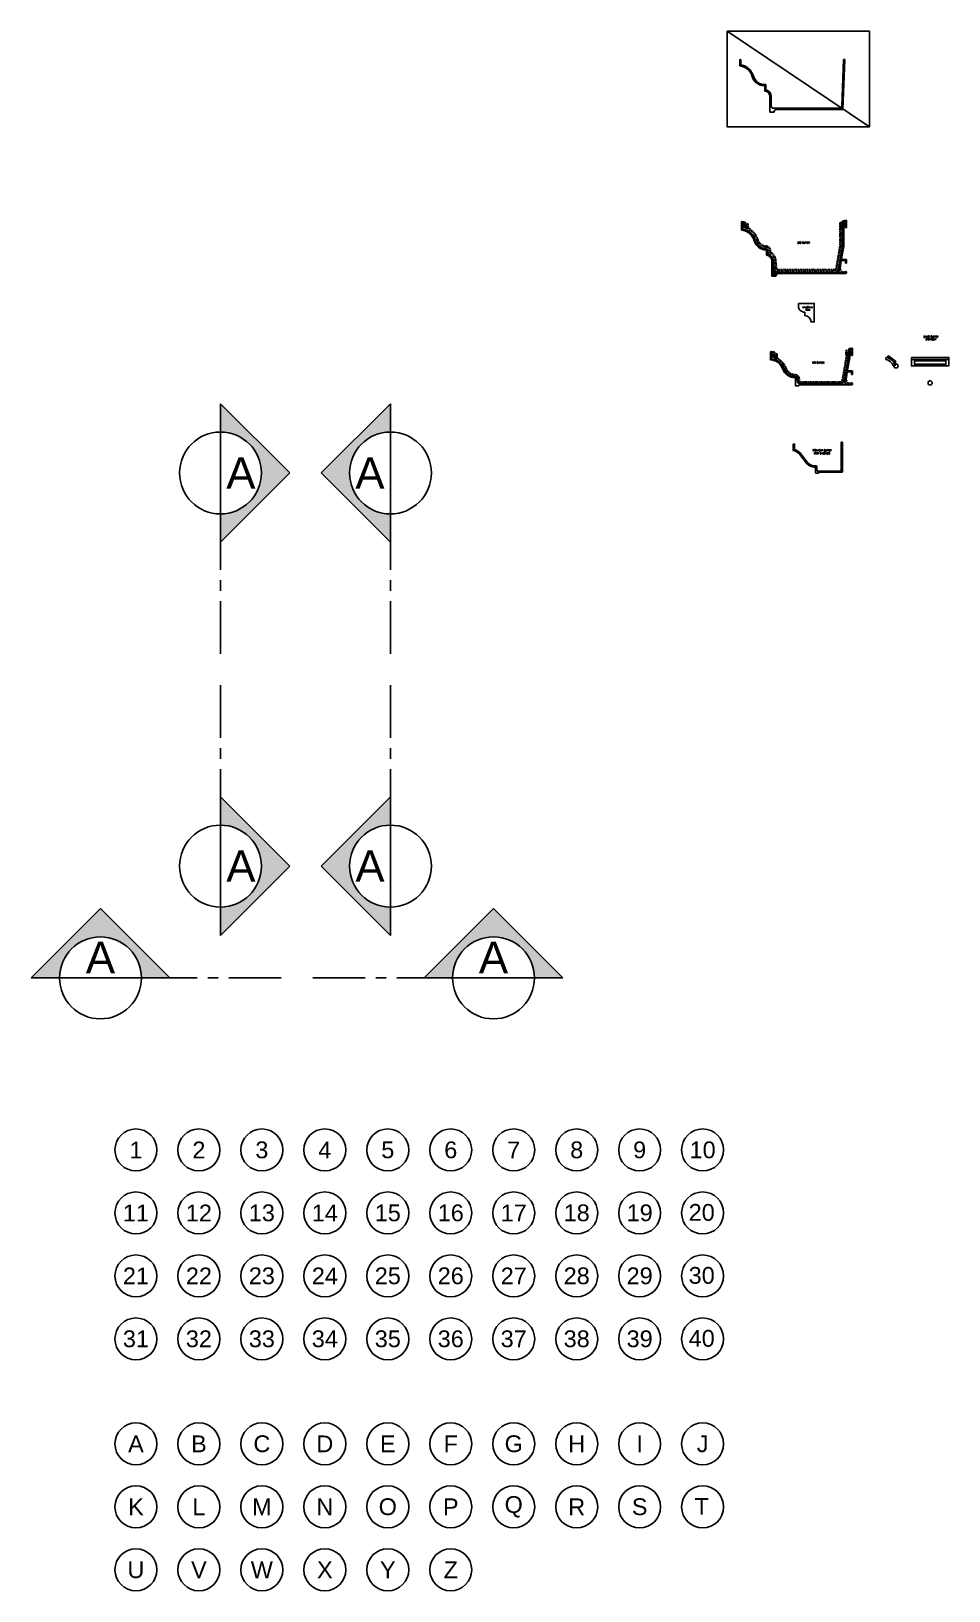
# Model space of a CAD drawing. Header units: millimetres. Extents: x 0 to 23312, y -3206 to 11448.
# Drawn here: x 3124 to 5310, y -588 to 3127 of the extents above; entities that cross this region are included whole.
import ezdxf

# ---------------------------------------------------------------- set-up
doc = ezdxf.new("R2010")
doc.units = ezdxf.units.MM
doc.header["$LTSCALE"] = 10
doc.linetypes.add('CENTER', pattern=[2, 1.25, -0.25, 0.25, -0.25])
doc.linetypes.add('HIDDEN', pattern=[0.375, 0.25, -0.125])
for name, color, linetype in [('31 - Elevation Column', 7, 'Continuous'), ('40 - Detail Outline', 142, 'Continuous'), ('41 - Detail', 7, 'Continuous'), ('42 - Detail Hatch', 251, 'Continuous'), ('50 - Glass', 254, 'Continuous')]:
    doc.layers.add(name, color=color, linetype=linetype)
doc.layers.add('MView', color=7, linetype='Continuous', plot=False)
doc.styles.add('1-2', font='romans.shx', dxfattribs={"width": 0.8, "height": 4})
doc.styles.add('1-20', font='romans.shx', dxfattribs={"width": 0.8, "height": 40})
doc.styles.get("Standard").update_dxf_attribs({"font": 'arial.ttf'})

msp = doc.modelspace()

# ---------------------------------------------------------------- hatches: boundary and pattern name
at = {"ltscale": 10}
h = msp.add_hatch(dxfattribs=at)
h.set_pattern_fill('ANSI31', color=251, scale=0.5)
h.set_pattern_definition([(45, (-32560.6781, -14446.1762), (-1.122532015, 1.122532015), [])])
edge = h.paths.add_edge_path()
edge.add_line((5064.768, 2676.815), (5057.258, 2675.229))
edge.add_arc((5057.465, 2674.25), 1, 101.92635, 180)
edge.add_line((5056.465, 2674.25), (5056.465, 2673.123))
edge.add_arc((5056.965, 2673.123), 0.5, 180, 281.910255)
edge.add_line((5057.068, 2672.634), (5062.362, 2673.752))
edge.add_arc((5062.465, 2673.262), 0.5, 0, 101.92635, ccw=False)
edge.add_line((5062.965, 2673.262), (5062.965, 2669.37))
edge.add_arc((5062.465, 2669.37), 0.5, -90, 0, ccw=False)
edge.add_line((5062.465, 2668.87), (5056.965, 2668.87))
edge.add_arc((5056.965, 2668.37), 0.5, 90, 180)
edge.add_line((5056.465, 2668.37), (5056.465, 2616.238))
edge.add_arc((5051.465, 2616.238), 5, 350.310347, 360, ccw=False)
edge.add_line((5056.394, 2615.396), (5047.416, 2562.817))
edge.add_arc((5035.587, 2564.837), 12, 270, 350.310347, ccw=False)
edge.add_line((5035.587, 2552.837), (4904.495, 2552.837))
edge.add_arc((4904.495, 2564.837), 12, 185, 270, ccw=False)
edge.add_line((4892.54, 2563.791), (4890.915, 2582.365))
edge.add_arc((4875.474, 2581.014), 15.5, 4.999996, 67.030324)
edge.add_arc((4883.474, 2599.889), 5, 179.999994, 247.030325, ccw=False)
edge.add_line((4878.474, 2599.889), (4878.474, 2605.03))
edge.add_arc((4874.474, 2605.03), 4, 0, 88.209215)
edge.add_arc((4875.474, 2637.014), 28, 196.079442, 268.209215, ccw=False)
edge.add_arc((4812.056, 2618.734), 38, 16.079442, 79.035264)
edge.add_arc((4819.474, 2657.023), 1, 180, 259.035264, ccw=False)
edge.add_line((4818.474, 2657.023), (4818.474, 2662.474))
edge.add_arc((4819.474, 2662.474), 1, 90, 180, ccw=False)
edge.add_line((4819.474, 2663.474), (4821.47, 2663.474))
edge.add_arc((4821.47, 2662.474), 1, 0, 90, ccw=False)
edge.add_line((4822.47, 2662.474), (4822.47, 2660.484))
edge.add_arc((4823.47, 2660.484), 1, 180, 270)
edge.add_line((4823.47, 2659.484), (4823.97, 2659.484))
edge.add_arc((4823.97, 2660.484), 1, 270, 360)
edge.add_line((4824.97, 2660.484), (4824.97, 2665.474))
edge.add_arc((4824.47, 2665.474), 0.5, 0, 90)
edge.add_line((4824.47, 2665.974), (4818.974, 2665.974))
edge.add_arc((4818.974, 2666.474), 0.5, 180, 270, ccw=False)
edge.add_line((4818.474, 2666.474), (4818.474, 2670.37))
edge.add_arc((4818.974, 2670.37), 0.5, 78.067434, 180, ccw=False)
edge.add_line((4819.078, 2670.859), (4824.366, 2669.741))
edge.add_arc((4824.47, 2670.23), 0.5, 258.067434, 360)
edge.add_line((4824.97, 2670.23), (4824.97, 2671.358))
edge.add_arc((4823.97, 2671.358), 1, 360, 438.067434)
edge.add_line((4824.177, 2672.337), (4817.181, 2673.815))
edge.add_arc((4816.974, 2672.837), 1, 78.067434, 180)
edge.add_line((4815.974, 2672.837), (4815.974, 2653.958))
edge.add_arc((4816.474, 2653.958), 0.5, 180, 262.850985)
edge.add_arc((4812.056, 2618.734), 35, 16.079442, 82.850985, ccw=False)
edge.add_arc((4875.474, 2637.014), 31, 196.079442, 268.209215)
edge.add_arc((4874.474, 2605.03), 1, 0, 88.209215, ccw=False)
edge.add_line((4875.474, 2605.03), (4875.474, 2594.477))
edge.add_arc((4876.474, 2594.477), 1, 180, 265.751977)
edge.add_arc((4875.474, 2581.014), 12.5, 0, 85.751977, ccw=False)
edge.add_line((4887.974, 2581.014), (4887.974, 2544.837))
edge.add_arc((4888.974, 2544.837), 1, 180, 270)
edge.add_line((4888.974, 2543.837), (4897.476, 2543.837))
edge.add_arc((4897.476, 2544.337), 0.5, 270, 355.588274)
edge.add_arc((4903.956, 2543.837), 6, 90, 175.588274, ccw=False)
edge.add_line((4903.956, 2549.837), (5063.474, 2549.837))
edge.add_arc((5063.474, 2552.337), 2.5, 270, 525.282392)
edge.add_arc((5060.96, 2552.997), 0.1, 270, 345.282392, ccw=False)
edge.add_line((5060.96, 2552.897), (5058.296, 2552.897))
edge.add_arc((5058.296, 2554.897), 2, 184.942006, 270, ccw=False)
edge.add_arc((5055.805, 2554.682), 0.5, 4.942006, 90)
edge.add_line((5055.805, 2555.182), (5054.261, 2555.182))
edge.add_arc((5054.261, 2554.682), 0.5, 90, 172.016444)
edge.add_arc((5050.696, 2555.182), 3.1, 78.499016, 352.016444, ccw=False)
edge.add_arc((5051.413, 2558.709), 0.5, 258.499016, 340.51546)
edge.add_line((5051.885, 2558.543), (5052.388, 2559.966))
edge.add_arc((5051.917, 2560.133), 0.5, 340.51546, 436.141731)
edge.add_arc((5050.696, 2555.182), 5.6, 76.141731, 76.673239)
edge.add_arc((5052.447, 2562.577), 2, 170.295629, 256.673238, ccw=False)
edge.add_line((5050.476, 2562.914), (5053.384, 2579.92))
edge.add_line((5053.384, 2579.92), (5053.47, 2580.42))
edge.add_arc((5054.455, 2580.251), 1, 90, 170.307157, ccw=False)
edge.add_line((5054.455, 2581.251), (5062.474, 2581.251))
edge.add_arc((5062.474, 2580.251), 1, 0, 90, ccw=False)
edge.add_line((5063.474, 2580.251), (5063.474, 2575.751))
edge.add_arc((5064.474, 2575.751), 1, 180, 270)
edge.add_line((5064.474, 2574.751), (5064.974, 2574.751))
edge.add_arc((5064.974, 2575.751), 1, 270, 360)
edge.add_line((5065.974, 2575.751), (5065.974, 2582.751))
edge.add_arc((5064.974, 2582.751), 1, 0, 90)
edge.add_line((5064.974, 2583.751), (5060.486, 2583.751))
edge.add_arc((5060.486, 2583.851), 0.1, 194.477512, 270, ccw=False)
edge.add_arc((5060.099, 2583.751), 0.3, 14.477512, 165.522488)
edge.add_arc((5059.712, 2583.851), 0.1, 270, 345.522488, ccw=False)
edge.add_line((5059.712, 2583.751), (5055.224, 2583.751))
edge.add_arc((5055.224, 2584.751), 1, 170.307157, 270, ccw=False)
edge.add_line((5054.238, 2584.92), (5059.394, 2615.143))
edge.add_arc((5054.465, 2615.983), 5, 350.319108, 360)
edge.add_line((5059.465, 2615.983), (5059.465, 2665.37))
edge.add_arc((5060.465, 2665.37), 1, 90, 180, ccw=False)
edge.add_line((5060.465, 2666.37), (5062.474, 2666.37))
edge.add_arc((5062.474, 2665.37), 1, 0, 90, ccw=False)
edge.add_line((5063.474, 2665.37), (5063.474, 2659.967))
edge.add_arc((5064.474, 2659.967), 1, 180, 270)
edge.add_line((5064.474, 2658.967), (5064.974, 2658.967))
edge.add_arc((5064.974, 2659.967), 1, 270, 360)
edge.add_line((5065.974, 2659.967), (5065.974, 2675.837))
edge.add_arc((5064.974, 2675.837), 1, 0, 101.92635)
at = {"layer": '50 - Glass', "ltscale": 10}
for points in [[(3574.388, 1977.455), (3574.388, 1909.955), (3739.388, 2074.955), (3574.388, 2239.955), (3574.388, 2172.455, -1)], [(3979.388, 1977.455), (3979.388, 1909.955), (3814.388, 2074.955), (3979.388, 2239.955), (3979.388, 2172.455, 1)], [(3574.388, 1236.134), (3574.388, 1303.634), (3739.388, 1138.634), (3574.388, 973.634), (3574.388, 1041.134, 1)], [(3979.388, 1236.134), (3979.388, 1303.634), (3814.388, 1138.634), (3979.388, 973.634), (3979.388, 1041.134, -1)], [(3386.054, 872.289), (3453.554, 872.289), (3288.554, 1037.289), (3123.554, 872.289), (3191.054, 872.289, -1)], [(4127.376, 872.289), (4059.876, 872.289), (4224.876, 1037.289), (4389.876, 872.289), (4322.376, 872.289, 1)]]:
    msp.add_hatch(color=256, dxfattribs=at).paths.add_polyline_path(points)

# ---------------------------------------------------------------- linework, layer by layer
at = {"color": 251, "linetype": 'HIDDEN', "ltscale": 2}
for p, q in [((5169.309, 2351.026), (5163.944, 2343.895)), ((5181.695, 2341.707), (5175.89, 2333.993))]:
    msp.add_line(p, q, dxfattribs=at)
at = {"color": 252, "ltscale": 10}
msp.add_line((5220.56, 2345.509), (5309.56, 2345.509), dxfattribs=at)
at = {"color": 251, "ltscale": 10}
msp.add_line((5227.56, 2341.707), (5302.56, 2341.707), dxfattribs=at)
at = {"color": 142, "ltscale": 10}
msp.add_lwpolyline([(5178.153, 2330.058, 0.22638401), (5159.183, 2345.509), (5160.293, 2350.385, -0.23398046), (5182.703, 2332.132)], format="xyb", close=True, dxfattribs=at)
at = {"color": 7, "ltscale": 10}
msp.add_lwpolyline([(5162.707, 2349.737), (5165.714, 2353.732), (5183.293, 2340.504), (5180.287, 2336.509, 0.17396319), (5162.707, 2349.737)], format="xyb", close=True, dxfattribs=at)
at = {"color": 252, "ltscale": 10}
for points in [[(5220.56, 2350.385), (5309.56, 2350.385), (5309.56, 2330.058), (5220.56, 2330.058)], [(5227.56, 2343.895), (5302.56, 2343.895), (5302.56, 2333.993), (5227.56, 2333.993)]]:
    msp.add_lwpolyline(points, close=True, dxfattribs=at)
at = {"layer": '40 - Detail Outline', "color": 1, "ltscale": 10}
msp.add_line((4781.364, 3127.231), (5120.854, 2899.52), dxfattribs=at)
at = {"layer": '40 - Detail Outline', "color": 3, "ltscale": 10}
for p, q in [((3574.388, 2172.455), (3574.388, 2239.955)), ((3979.388, 2172.455), (3979.388, 2239.955)), ((3574.388, 1041.134), (3574.388, 973.634)), ((3979.388, 1041.134), (3979.388, 973.634)), ((3191.054, 872.289), (3123.554, 872.289)), ((4322.376, 872.289), (4389.876, 872.289))]:
    msp.add_line(p, q, dxfattribs=at)
at = {"layer": '40 - Detail Outline', "color": 1, "ltscale": 10}
msp.add_lwpolyline([(4781.364, 3127.231), (5120.854, 3127.231), (5120.854, 2899.52), (4781.364, 2899.52)], close=True, dxfattribs=at)
at = {"layer": '40 - Detail Outline', "ltscale": 2}
msp.add_lwpolyline([(5058.525, 3059.691), (5061.527, 3059.691), (5057.405, 2941.656, -0.40402623), (5056.406, 2940.691), (4899.412, 2940.691, 0.41421356), (4893.412, 2934.691), (4883.412, 2934.691), (4883.412, 2972.191, 0.39266088), (4871.838, 2984.657, -0.39266088), (4870.912, 2985.654), (4870.912, 2996.207, 0.40508851), (4869.943, 2997.206, -0.32554822), (4841.124, 3019.605, 0.29655135), (4812.275, 3044.583, -0.3746777), (4811.412, 3045.573), (4811.412, 3058.691, -0.41421356), (4812.412, 3059.691), (4813.412, 3059.691, -0.41421356), (4814.412, 3058.691), (4814.412, 3048.098, 0.3554936), (4815.209, 3047.119, -0.27822535), (4844.007, 3020.437, 0.35317155), (4872.912, 3000.191, -0.45462349), (4873.912, 2999.191), (4873.912, 2988.199, 0.34418283), (4874.669, 2987.229, -0.34418283), (4886.412, 2972.191), (4886.412, 2948.691, 0.41421356), (4891.412, 2943.691), (5049.646, 2943.691, 0.40402623), (5054.643, 2948.517), (5058.525, 3059.691)], format="xyb", dxfattribs=at)
at = {"layer": '40 - Detail Outline', "ltscale": 0.5}
msp.add_lwpolyline([(5064.768, 2676.815), (5057.258, 2675.229, 0.35448027), (5056.465, 2674.25), (5056.465, 2673.123, 0.47649495), (5057.068, 2672.634), (5062.362, 2673.752, -0.47658112), (5062.965, 2673.262), (5062.965, 2669.37, -0.41421356), (5062.465, 2668.87), (5056.965, 2668.87, 0.41421356), (5056.465, 2668.37), (5056.465, 2616.238, -0.0423043), (5056.394, 2615.396), (5047.416, 2562.817, -0.36550452), (5035.587, 2552.837), (4904.495, 2552.837, -0.38887873), (4892.54, 2563.791), (4890.915, 2582.365, 0.27746706), (4881.523, 2595.286, -0.30111018), (4878.474, 2599.889), (4878.474, 2605.03, 0.40508851), (4874.599, 2609.028, -0.32554583), (4848.57, 2629.259, 0.28182108), (4819.284, 2656.041, -0.3592104), (4818.474, 2657.023), (4818.474, 2662.474, -0.41421356), (4819.474, 2663.474), (4821.47, 2663.474, -0.41421356), (4822.47, 2662.474), (4822.47, 2660.484, 0.41421356), (4823.47, 2659.484), (4823.97, 2659.484, 0.41421356), (4824.97, 2660.484), (4824.97, 2665.474, 0.41421356), (4824.47, 2665.974), (4818.974, 2665.974, -0.41421356), (4818.474, 2666.474), (4818.474, 2670.37, -0.47661441), (4819.078, 2670.859), (4824.366, 2669.741, 0.47661441), (4824.97, 2670.23), (4824.97, 2671.358, 0.35444974), (4824.177, 2672.337), (4817.181, 2673.815, 0.47661441), (4815.974, 2672.837), (4815.974, 2653.958, 0.37812276), (4816.412, 2653.462, -0.29987904), (4845.687, 2628.428, 0.32554583), (4874.505, 2606.03, -0.40508851), (4875.474, 2605.03), (4875.474, 2594.477, 0.39266088), (4876.4, 2593.48, -0.39266088), (4887.974, 2581.014), (4887.974, 2544.837, 0.41421356), (4888.974, 2543.837), (4897.476, 2543.837, 0.39183669), (4897.974, 2544.298, -0.39183669), (4903.956, 2549.837), (5063.474, 2549.837, 2.03411399), (5061.056, 2552.972, -0.34082898), (5060.96, 2552.897), (5058.296, 2552.897, -0.38917007), (5056.303, 2554.725, 0.38917007), (5055.805, 2555.182), (5054.261, 2555.182, 0.37396646), (5053.766, 2554.751, -2.52305544), (5051.314, 2558.219, 0.37396646), (5051.885, 2558.543), (5052.388, 2559.966, 0.44327615), (5052.037, 2560.619, 0.00231914), (5051.986, 2560.631, -0.395815), (5050.476, 2562.914), (5053.384, 2579.92), (5053.47, 2580.42, -0.36548874), (5054.455, 2581.251), (5062.474, 2581.251, -0.41421356), (5063.474, 2580.251), (5063.474, 2575.751, 0.41421356), (5064.474, 2574.751), (5064.974, 2574.751, 0.41421356), (5065.974, 2575.751), (5065.974, 2582.751, 0.41421356), (5064.974, 2583.751), (5060.486, 2583.751, -0.34199871), (5060.39, 2583.826, 0.77459667), (5059.809, 2583.826, -0.34199871), (5059.712, 2583.751), (5055.224, 2583.751, -0.46467703), (5054.238, 2584.92), (5059.394, 2615.143, 0.042266), (5059.465, 2615.983), (5059.465, 2665.37, -0.41421356), (5060.465, 2666.37), (5062.474, 2666.37, -0.41421356), (5063.474, 2665.37), (5063.474, 2659.967, 0.41421356), (5064.474, 2658.967), (5064.974, 2658.967, 0.41421356), (5065.974, 2659.967), (5065.974, 2675.837, 0.47658112)], format="xyb", close=True, dxfattribs=at)
at = {"layer": '40 - Detail Outline', "color": 251, "linetype": 'HIDDEN'}
for points in [[(4828.461, 2664.474), (4828.461, 2659.044, 0.41421356), (4828.961, 2658.544, -0.41421356), (4828.461, 2659.044), (4828.461, 2665.474, 0.41421356), (4827.961, 2665.974), (4824.349, 2665.974, -0.19891237), (4824.208, 2666.033), (4824.037, 2666.203, 0.41421356), (4823.896, 2666.203), (4823.725, 2666.033, -0.19891237), (4823.584, 2665.974), (4819.962, 2665.974, -0.41421356), (4819.462, 2666.474), (4819.462, 2670.144, -0.47649495), (4820.065, 2670.633), (4830.668, 2668.396, -0.35455932), (4831.462, 2667.418), (4831.462, 2659.044, -0.41421356), (4830.962, 2658.544), (4828.961, 2658.544), (4830.971, 2658.544)], [(5052.913, 2667.37), (5052.913, 2661.94, -0.41421356), (5052.413, 2661.44, 0.41421356), (5052.913, 2661.94), (5052.913, 2668.37, -0.41421356), (5053.413, 2668.87), (5057.025, 2668.87, 0.19891237), (5057.167, 2668.929), (5057.337, 2669.099, -0.41421356), (5057.479, 2669.099), (5057.649, 2668.929, 0.19891237), (5057.791, 2668.87), (5061.413, 2668.87, 0.41421356), (5061.913, 2669.37), (5061.913, 2673.04, 0.47649495), (5061.309, 2673.529), (5050.706, 2671.293, 0.35455932), (5049.913, 2670.314), (5049.913, 2661.94, 0.41421356), (5050.413, 2661.44), (5052.413, 2661.44), (5050.403, 2661.44)], [(4895.636, 2347.131, -0.32297529), (4895.294, 2347.606), (4895.294, 2353.614, -0.41421356), (4895.794, 2354.114), (4897.294, 2354.114, -0.41421356), (4897.794, 2353.614), (4897.794, 2349.384, 0.41421356), (4898.294, 2348.884), (4899.836, 2348.884), (4900.049, 2348.671), (4900.261, 2348.884), (4901.804, 2348.884, -0.41421356), (4902.304, 2348.384), (4902.304, 2347.334, 0.27885204), (4902.571, 2346.891, -0.18467253), (4922.218, 2324.639, 0.308354), (4943.844, 2309.233, -0.36548028), (4953.185, 2301.306), (4954.619, 2292.768, 0.36629441), (4955.605, 2291.934), (5049.914, 2291.934, 0.36555227), (5055.828, 2296.925), (5064.794, 2349.484), (5064.794, 2356.094, -0.41421356), (5065.294, 2356.594), (5067.294, 2356.594, 0.41421356), (5067.794, 2357.094), (5067.794, 2361.324, -0.41421356), (5068.294, 2361.824), (5069.794, 2361.824, -0.41421356), (5070.294, 2361.324), (5070.294, 2354.824, -0.41421356), (5069.294, 2353.824), (5068.294, 2353.824, 0.41421356), (5067.294, 2352.824), (5067.294, 2349.272), (5058.222, 2296.088, -0.36555227), (5050.336, 2289.434), (4954.336, 2289.434, -0.36629441), (4952.363, 2291.102), (4950.72, 2300.892, 0.36629441), (4943.816, 2306.734, -0.30855214), (4919.874, 2323.768, 0.22656151), (4895.635, 2347.131)]]:
    msp.add_lwpolyline(points, format="xyb", dxfattribs=at)
for points in [[(4830.42, 2659.774), (4828.97, 2659.774, -0.41421356), (4828.47, 2660.274), (4828.47, 2664.474, 0.41421356), (4827.97, 2664.974), (4826.47, 2664.974, 0.41421356), (4825.97, 2664.474), (4825.97, 2658.716, 0.31613995), (4826.3, 2658.245, -0.24052119), (4852.413, 2630.367, 0.32554583), (4874.724, 2613.026, -0.40508851), (4882.474, 2605.03), (4882.474, 2599.889, 0.30111018), (4883.084, 2598.968, -0.27746706), (4894.9, 2582.714), (4896.525, 2564.139, 0.38887873), (4904.495, 2556.837), (5035.587, 2556.837, 0.36550452), (5043.473, 2563.49), (5052.451, 2616.07, 0.0423043), (5052.465, 2616.238), (5052.465, 2659.17, -0.41421356), (5053.465, 2660.17), (5054.465, 2660.17, 0.41421356), (5055.465, 2661.17), (5055.465, 2667.37, 0.41421356), (5054.965, 2667.87), (5053.465, 2667.87, 0.41421356), (5052.965, 2667.37), (5052.965, 2663.17, -0.41421356), (5052.465, 2662.67), (5050.465, 2662.67, 0.41421356), (5049.965, 2662.17), (5049.965, 2616.45, -0.0423043), (5049.951, 2616.281), (5041.009, 2563.911, -0.36550452), (5035.587, 2559.337), (4904.495, 2559.337, -0.38887873), (4899.016, 2564.357), (4897.391, 2582.932, 0.25785947), (4885.518, 2600.588, -0.28126208), (4884.974, 2601.478), (4884.974, 2605.03, 0.40508851), (4874.802, 2615.525, -0.32554583), (4854.815, 2631.06, 0.20120562), (4833.232, 2657.873, -0.2753745), (4832.97, 2658.313), (4832.97, 2659.274, 0.41421356), (4832.47, 2659.774), (4831.02, 2659.774), (4830.72, 2659.474)], [(4893.518, 2356.946), (4893.731, 2356.734), (4897.518, 2356.734, -0.41421356), (4898.018, 2356.234), (4898.018, 2349.804, 0.41421356), (4898.518, 2349.304), (4900.518, 2349.304, 0.41421356), (4901.018, 2349.804), (4901.018, 2358.004, 0.35705913), (4900.216, 2358.984), (4889.617, 2361.394, 0.47377514), (4889.018, 2360.904), (4889.018, 2357.234, 0.41421356), (4889.518, 2356.734), (4893.306, 2356.734)], [(5071.696, 2364.686), (5071.484, 2364.474), (5067.696, 2364.474, 0.41421356), (5067.196, 2363.974), (5067.196, 2357.544, -0.41421356), (5066.696, 2357.044), (5064.696, 2357.044, -0.41421356), (5064.196, 2357.544), (5064.196, 2365.744, -0.35705913), (5064.999, 2366.724), (5075.598, 2369.134, -0.47377514), (5076.196, 2368.644), (5076.196, 2364.974, -0.41421356), (5075.696, 2364.474), (5071.909, 2364.474)]]:
    msp.add_lwpolyline(points, format="xyb", close=True, dxfattribs=at)
at = {"layer": '40 - Detail Outline'}
msp.add_lwpolyline([(4951.174, 2478.87), (4989.174, 2478.87), (4989.174, 2434.87), (4981.295, 2434.87, 0.40843998), (4966.174, 2449.87), (4966.174, 2457.87, -0.44822849), (4951.174, 2474.87), (4951.174, 2478.87)], format="xyb", dxfattribs=at)
at = {"layer": '40 - Detail Outline', "ltscale": 10}
msp.add_lwpolyline([(4885.161, 2363.594, -0.46602947), (4886.334, 2364.579), (4893.334, 2363.351, -0.36422905), (4894.161, 2362.366), (4894.161, 2361.263, -0.46602947), (4893.575, 2360.771), (4888.248, 2361.705, 0.46602947), (4887.661, 2361.213), (4887.661, 2357.234, 0.41421356), (4888.161, 2356.734), (4893.661, 2356.734, -0.41421356), (4894.161, 2356.234), (4894.161, 2351.244, -0.41421356), (4893.161, 2350.244), (4892.661, 2350.244, -0.41421356), (4891.661, 2351.244), (4891.661, 2353.234, 0.41421356), (4890.661, 2354.234), (4888.661, 2354.234, 0.41421356), (4887.661, 2353.234), (4887.661, 2346.682, 0.37495543), (4887.877, 2346.434, -0.27610319), (4915.984, 2323.953, 0.31302567), (4944.165, 2304.394, -0.36695137), (4947.125, 2301.884), (4948.767, 2292.101, 0.36629441), (4954.684, 2287.094), (5050.205, 2287.094, 0.36555227), (5062.034, 2297.076), (5071.161, 2350.584), (5071.161, 2363.974, -0.41421356), (5071.661, 2364.474), (5077.161, 2364.474, 0.41421356), (5077.661, 2364.974), (5077.661, 2368.953, 0.46602947), (5077.075, 2369.445), (5071.748, 2368.511, -0.46602947), (5071.161, 2369.003), (5071.161, 2370.106, -0.36422905), (5071.988, 2371.091), (5078.988, 2372.319, -0.46602947), (5080.161, 2371.334), (5080.161, 2355.574, -0.41421356), (5079.161, 2354.574), (5078.661, 2354.574, -0.41421356), (5077.661, 2355.574), (5077.661, 2360.974, 0.41421356), (5076.661, 2361.974), (5074.661, 2361.974, 0.41421356), (5073.661, 2360.974), (5073.661, 2350.372), (5068.425, 2319.672, 0.46460889), (5069.41, 2318.504), (5074.074, 2318.504), (5074.286, 2318.716), (5074.498, 2318.504), (5079.161, 2318.504, -0.41421356), (5080.161, 2317.504), (5080.161, 2310.504, -0.41421356), (5079.161, 2309.504), (5078.661, 2309.504, -0.41421356), (5077.661, 2310.504), (5077.661, 2315.004, 0.41421356), (5076.661, 2316.004), (5068.643, 2316.004, 0.36555227), (5067.657, 2315.172), (5064.709, 2297.886, 0.30914698), (5065.651, 2295.835), (5066.385, 2295.395, -0.35668845), (5066.599, 2294.8), (5066.07, 2293.304, -0.35668845), (5065.529, 2292.976, 2.55937397), (5067.955, 2289.543, -0.35668845), (5068.445, 2289.944), (5070.032, 2289.944, -0.35668845), (5070.522, 2289.543, 0.35632033), (5072.481, 2287.944), (5075.31, 2287.944, -1.92350447), (5077.661, 2284.594), (4954.161, 2284.594, 0.35632034), (4952.202, 2282.994, -0.35668844), (4951.712, 2282.594), (4944.661, 2282.594, -0.41421356), (4944.161, 2283.094), (4944.161, 2301.398, 0.4053239), (4943.676, 2301.898, -0.30891569), (4913.642, 2323.079, 0.29208695), (4885.623, 2344.162, -0.39105211), (4885.161, 2344.659), (4885.161, 2363.594)], format="xyb", dxfattribs=at)
at = {"layer": '40 - Detail Outline', "linetype": 'Continuous'}
msp.add_lwpolyline([(5053.005, 2148.101), (5056.005, 2148.101), (5056.005, 2077.601, -0.41421356), (5055.005, 2076.601), (5001.237, 2076.601, 0.41421356), (4999.237, 2074.601), (4992.737, 2074.601, -0.41421356), (4992.237, 2075.101), (4992.237, 2088.601, -0.24312019), (4967.766, 2101.248), (4957.278, 2116.038, 0.17697973), (4939.049, 2128.607), (4939.049, 2143.607), (4942.049, 2143.607), (4942.049, 2131.563, 0.31785123), (4942.716, 2130.62, -0.15476481), (4959.725, 2117.774), (4970.213, 2102.983, 0.24312019), (4992.237, 2091.601), (4994.237, 2091.601, -0.41421356), (4995.237, 2090.601), (4995.237, 2082.101, 0.41421356), (4997.737, 2079.601), (5050.505, 2079.601, 0.41421356), (5053.005, 2082.101)], format="xyb", close=True, dxfattribs=at)
at = {"layer": '40 - Detail Outline', "color": 2}
for centre in [(5183.578, 2330.019), (5265.06, 2289.534)]:
    msp.add_circle(centre, 5, dxfattribs=at)
at = {"layer": '40 - Detail Outline', "color": 3, "ltscale": 10}
for centre in [(3373.076, 462.464), (3523.076, 462.464), (3673.076, 462.464), (3823.076, 462.464), (3973.076, 462.464), (4123.076, 462.464), (4273.076, 462.464), (4423.076, 462.464), (4573.076, 462.464), (4723.076, 462.464), (3373.076, 312.464), (3523.076, 312.464), (3673.076, 312.464), (3823.076, 312.464), (3973.076, 312.464), (4123.076, 312.464), (4273.076, 312.464), (4423.076, 312.464), (4573.076, 312.464), (4723.076, 312.464), (3373.076, 162.464), (3523.076, 162.464), (3673.076, 162.464), (3823.076, 162.464), (3973.076, 162.464), (4123.076, 162.464), (4273.076, 162.464), (4423.076, 162.464), (4573.076, 162.464), (4723.076, 162.464), (3373.076, 12.464), (3523.076, 12.464), (3673.076, 12.464), (3823.076, 12.464), (3973.076, 12.464), (4123.076, 12.464), (4273.076, 12.464), (4423.076, 12.464), (4573.076, 12.464), (4723.076, 12.464), (3373.076, -237.536), (3523.076, -237.536), (3673.076, -237.536), (3823.076, -237.536), (3973.076, -237.536), (4123.076, -237.536), (4273.076, -237.536), (4423.076, -237.536), (4573.076, -237.536), (4723.076, -237.536), (3373.076, -387.536), (3523.076, -387.536), (3673.076, -387.536), (3823.076, -387.536), (3973.076, -387.536), (4123.076, -387.536), (4273.076, -387.536), (4423.076, -387.536), (4573.076, -387.536), (4723.076, -387.536), (3373.076, -537.536), (3523.076, -537.536), (3673.076, -537.536), (3823.076, -537.536), (3973.076, -537.536), (4123.076, -537.536)]:
    msp.add_circle(centre, 50, dxfattribs=at)
at = {"layer": '41 - Detail', "color": 3, "ltscale": 10}
for p, q in [((3739.388, 2074.955), (3574.388, 2239.955)), ((3814.388, 2074.955), (3979.388, 2239.955)), ((3574.388, 1977.455), (3574.388, 2172.455)), ((3979.388, 1977.455), (3979.388, 2172.455)), ((3739.388, 2074.955), (3574.388, 1909.955)), ((3814.388, 2074.955), (3979.388, 1909.955)), ((3574.388, 1909.955), (3574.388, 1977.455)), ((3979.388, 1909.955), (3979.388, 1977.455)), ((3739.388, 1138.634), (3574.388, 1303.634)), ((3574.388, 1303.634), (3574.388, 1236.134)), ((3814.388, 1138.634), (3979.388, 1303.634)), ((3979.388, 1303.634), (3979.388, 1236.134)), ((3574.388, 1236.134), (3574.388, 1041.134)), ((3979.388, 1236.134), (3979.388, 1041.134)), ((3739.388, 1138.634), (3574.388, 973.634)), ((3814.388, 1138.634), (3979.388, 973.634)), ((3288.554, 1037.289), (3123.554, 872.289)), ((3288.554, 1037.289), (3453.554, 872.289)), ((4224.876, 1037.289), (4059.876, 872.289)), ((4224.876, 1037.289), (4389.876, 872.289)), ((3386.054, 872.289), (3191.054, 872.289)), ((3453.554, 872.289), (3386.054, 872.289)), ((4059.876, 872.289), (4127.376, 872.289)), ((4127.376, 872.289), (4322.376, 872.289))]:
    msp.add_line(p, q, dxfattribs=at)
at = {"layer": '41 - Detail', "color": 3, "linetype": 'CENTER', "ltscale": 10}
for points in [[(3574.388, 1644.294), (3574.388, 1909.955)], [(3979.388, 1644.294), (3979.388, 1909.955)], [(3574.388, 1569.294), (3574.388, 1303.634)], [(3979.388, 1569.294), (3979.388, 1303.634)], [(3719.215, 872.289), (3453.554, 872.289)], [(3794.215, 872.289), (4059.876, 872.289)]]:
    msp.add_lwpolyline(points, dxfattribs=at)
at = {"layer": '41 - Detail', "color": 3, "ltscale": 10}
for centre in [(3574.388, 2074.955), (3979.388, 2074.955), (3574.388, 1138.634), (3979.388, 1138.634), (3288.554, 872.289), (4224.876, 872.289)]:
    msp.add_circle(centre, 97.5, dxfattribs=at)
for centre, start, end in [((3574.388, 2074.955), 270, 90), ((3979.388, 2074.955), 90, 270), ((3574.388, 1138.634), 270, 90), ((3979.388, 1138.634), 90, 270), ((3288.554, 872.289), 0, 180), ((4224.876, 872.289), 0, 180)]:
    msp.add_arc(centre, 97.5, start, end, dxfattribs=at)
at = {"layer": 'MView', "color": 3, "ltscale": 10}
for points in [[(4815.974, 2653.958), (4815.974, 2653.514, -0.00314907), (4816.412, 2653.462)], [(4875.474, 2605.03), (4875.474, 2606.014, -0.00781393), (4874.505, 2606.03)], [(4875.474, 2594.477), (4875.474, 2593.514, -0.01853762), (4876.4, 2593.48)], [(4885.161, 2344.659), (4885.161, 2344.194, -0.00355211), (4885.623, 2344.162)], [(4944.161, 2301.398), (4944.161, 2301.894, -0.0037199), (4943.676, 2301.898)]]:
    msp.add_lwpolyline(points, format="xyb", dxfattribs=at)
for points in [[(4887.974, 2544.837), (4887.974, 2543.837), (4888.974, 2543.837)], [(4944.661, 2282.594), (4944.161, 2282.594), (4944.161, 2283.094)]]:
    msp.add_lwpolyline(points, dxfattribs=at)

# ---------------------------------------------------------------- texts
at = {"layer": '31 - Elevation Column', "color": 251, "ltscale": 40, "char_height": 40, "attachment_point": 5, "style": '1-20'}
for s, insert, width in [('{\\fArial|b0|i0|c0|p34;\\W1;\\C3;2}', (3523.076, 462.464), 61.41657), ('{\\fArial|b0|i0|c0|p34;\\W1;\\C3;3}', (3673.076, 462.464), 61.41657), ('{\\fArial|b0|i0|c0|p34;\\W1;\\C3;6}', (4123.076, 462.464), 61.41657), ('{\\fArial|b0|i0|c0|p34;\\W1;\\C3;8}', (4423.076, 462.464), 61.41657), ('{\\fArial|b0|i0|c0|p34;\\W1;\\C3;9}', (4573.076, 462.464), 61.41657), ('{\\fArial|b0|i0|c0|p34;\\W1;\\C3;10}', (4723.076, 462.464), 61.41657), ('{\\fArial|b0|i0|c0|p34;\\W1;\\C3;1}', (3373.076, 462.464), 61.41657), ('{\\fArial|b0|i0|c0|p34;\\W1;\\C3;4}', (3823.076, 462.464), 61.41657), ('{\\fArial|b0|i0|c0|p34;\\W1;\\C3;5}', (3973.076, 462.464), 61.41657), ('{\\fArial|b0|i0|c0|p34;\\W1;\\C3;7}', (4273.076, 462.464), 61.41657), ('{\\fArial|b0|i0|c0|p34;\\W1;\\C3;20}', (4720.866, 313.511), 61.41657), ('{\\fArial|b0|i0|c0|p34;\\W1;\\C3;11}', (3373.076, 312.464), 61.41657), ('{\\fArial|b0|i0|c0|p34;\\W1;\\C3;12}', (3523.076, 312.464), 61.41657), ('{\\fArial|b0|i0|c0|p34;\\W1;\\C3;13}', (3673.076, 312.464), 61.41657), ('{\\fArial|b0|i0|c0|p34;\\W1;\\C3;14}', (3823.076, 312.464), 61.41657), ('{\\fArial|b0|i0|c0|p34;\\W1;\\C3;15}', (3973.076, 312.464), 61.41657), ('{\\fArial|b0|i0|c0|p34;\\W1;\\C3;16}', (4123.076, 312.464), 61.41657), ('{\\fArial|b0|i0|c0|p34;\\W1;\\C3;17}', (4273.076, 312.464), 61.41657), ('{\\fArial|b0|i0|c0|p34;\\W1;\\C3;18}', (4423.076, 312.464), 61.41657), ('{\\fArial|b0|i0|c0|p34;\\W1;\\C3;19}', (4573.076, 312.464), 61.41657), ('{\\fArial|b0|i0|c0|p34;\\W1;\\C3;21}', (3373.076, 162.464), 61.41657), ('{\\fArial|b0|i0|c0|p34;\\W1;\\C3;22}', (3523.076, 162.464), 61.41657), ('{\\fArial|b0|i0|c0|p34;\\W1;\\C3;23}', (3673.076, 162.464), 61.41657), ('{\\fArial|b0|i0|c0|p34;\\W1;\\C3;24}', (3823.076, 162.464), 61.41657), ('{\\fArial|b0|i0|c0|p34;\\W1;\\C3;25}', (3973.076, 162.464), 61.41657), ('{\\fArial|b0|i0|c0|p34;\\W1;\\C3;26}', (4123.076, 162.464), 61.41657), ('{\\fArial|b0|i0|c0|p34;\\W1;\\C3;27}', (4273.076, 162.464), 61.41657), ('{\\fArial|b0|i0|c0|p34;\\W1;\\C3;28}', (4423.076, 162.464), 61.41657), ('{\\fArial|b0|i0|c0|p34;\\W1;\\C3;29}', (4573.076, 162.464), 61.41657), ('{\\fArial|b0|i0|c0|p34;\\W1;\\C3;30}', (4720.866, 163.511), 61.41657), ('{\\fArial|b0|i0|c0|p34;\\W1;\\C3;31}', (3373.076, 12.464), 61.41657), ('{\\fArial|b0|i0|c0|p34;\\W1;\\C3;32}', (3523.076, 12.464), 61.41657), ('{\\fArial|b0|i0|c0|p34;\\W1;\\C3;33}', (3673.076, 12.464), 61.41657), ('{\\fArial|b0|i0|c0|p34;\\W1;\\C3;34}', (3823.076, 12.464), 61.41657), ('{\\fArial|b0|i0|c0|p34;\\W1;\\C3;35}', (3973.076, 12.464), 61.41657), ('{\\fArial|b0|i0|c0|p34;\\W1;\\C3;36}', (4123.076, 12.464), 61.41657), ('{\\fArial|b0|i0|c0|p34;\\W1;\\C3;37}', (4273.076, 12.464), 61.41657), ('{\\fArial|b0|i0|c0|p34;\\W1;\\C3;38}', (4423.076, 12.464), 61.41657), ('{\\fArial|b0|i0|c0|p34;\\W1;\\C3;39}', (4573.076, 12.464), 61.41657), ('{\\fArial|b0|i0|c0|p34;\\W1;\\C3;40}', (4720.866, 13.511), 61.41657), ('{\\fArial|b0|i0|c0|p34;\\W1;\\C3;A}', (3373.076, -237.536), 61.41657), ('{\\fArial|b0|i0|c0|p34;\\W1;\\C3;B}', (3523.076, -237.536), 61.41657), ('{\\fArial|b0|i0|c0|p34;\\W1;\\C3;C}', (3673.076, -237.536), 61.41657), ('{\\fArial|b0|i0|c0|p34;\\W1;\\C3;D}', (3823.076, -237.536), 61.41657), ('{\\fArial|b0|i0|c0|p34;\\W1;\\C3;E}', (3973.076, -237.536), 61.41657), ('{\\fArial|b0|i0|c0|p34;\\W1;\\C3;F}', (4123.076, -237.536), 61.41657), ('{\\fArial|b0|i0|c0|p34;\\W1;\\C3;G}', (4273.076, -237.536), 61.41657), ('{\\fArial|b0|i0|c0|p34;\\W1;\\C3;H}', (4423.076, -237.536), 61.41657), ('{\\fArial|b0|i0|c0|p34;\\W1;\\C3;I}', (4573.076, -237.536), 61.41657), ('{\\fArial|b0|i0|c0|p34;\\W1;\\C3;J}', (4723.076, -237.536), 61.41657), ('{\\fArial|b0|i0|c0|p34;\\W1;\\C3;K}', (3373.076, -387.536), 61.41657), ('{\\fArial|b0|i0|c0|p34;\\W1;\\C3;L}', (3523.076, -387.536), 61.41657), ('{\\fArial|b0|i0|c0|p34;\\W1;\\C3;M}', (3673.076, -387.536), 61.41657), ('{\\fArial|b0|i0|c0|p34;\\W1;\\C3;N}', (3823.076, -387.536), 5.03664), ('{\\fArial|b0|i0|c0|p34;\\W1;\\C3;O}', (3973.076, -387.536), 61.41657), ('{\\fArial|b0|i0|c0|p34;\\W1;\\C3;P}', (4123.076, -387.536), 61.41657), ('{\\fArial|b0|i0|c0|p34;\\W1;\\C3;Q}', (4273.076, -387.536), 61.41657), ('{\\fArial|b0|i0|c0|p34;\\W1;\\C3;R}', (4423.076, -387.536), 61.41657), ('{\\fArial|b0|i0|c0|p34;\\W1;\\C3;S}', (4573.076, -387.536), 61.41657), ('{\\fArial|b0|i0|c0|p34;\\W1;\\C3;T}', (4720.866, -386.489), 61.41657), ('{\\fArial|b0|i0|c0|p34;\\W1;\\C3;U}', (3373.076, -537.536), 61.41657), ('{\\fArial|b0|i0|c0|p34;\\W1;\\C3;V}', (3523.076, -537.536), 61.41657), ('{\\fArial|b0|i0|c0|p34;\\W1;\\C3;W}', (3673.076, -537.536), 61.41657), ('{\\fArial|b0|i0|c0|p34;\\W1;\\C3;X}', (3823.076, -537.536), 61.41657), ('{\\fArial|b0|i0|c0|p34;\\W1;\\C3;Y}', (3973.076, -537.536), 61.41657), ('{\\fArial|b0|i0|c0|p34;\\W1;\\C3;Z}', (4123.076, -537.536), 61.41657)]:
    msp.add_mtext(s, dxfattribs=dict(at, insert=insert, width=width))
at = {"layer": '41 - Detail', "color": 3, "ltscale": 10, "char_height": 75, "width": 60, "attachment_point": 5}
for insert in [(3623.138, 2074.955), (3930.638, 2074.955), (3623.138, 1138.634), (3930.638, 1138.634), (3288.554, 921.039), (4224.876, 921.039)]:
    msp.add_mtext('A', dxfattribs=dict(at, insert=insert))
at = {"layer": '42 - Detail Hatch', "char_height": 4, "attachment_point": 3, "style": '1-2'}
for s, insert, width in [('\\pxqc;250 GUTTER', (4990.387, 2625.375), 53.85554), ('\\pxqc;44x38mm TRIM', (4983.893, 2471.809), 21.97534), ('\\pxqc;EAVES GUTTER OVERFLOW', (5293.549, 2401.88), 53.85554), ('\\pxqc;195 GUTTER', (5024.762, 2340.002), 53.85554), ('\\pxqc;STORMONT GUTTER (NOT CHECKED)', (5034.119, 2130.737), 53.85554)]:
    msp.add_mtext(s, dxfattribs=dict(at, insert=insert, width=width))

doc.saveas('drawing.dxf')
